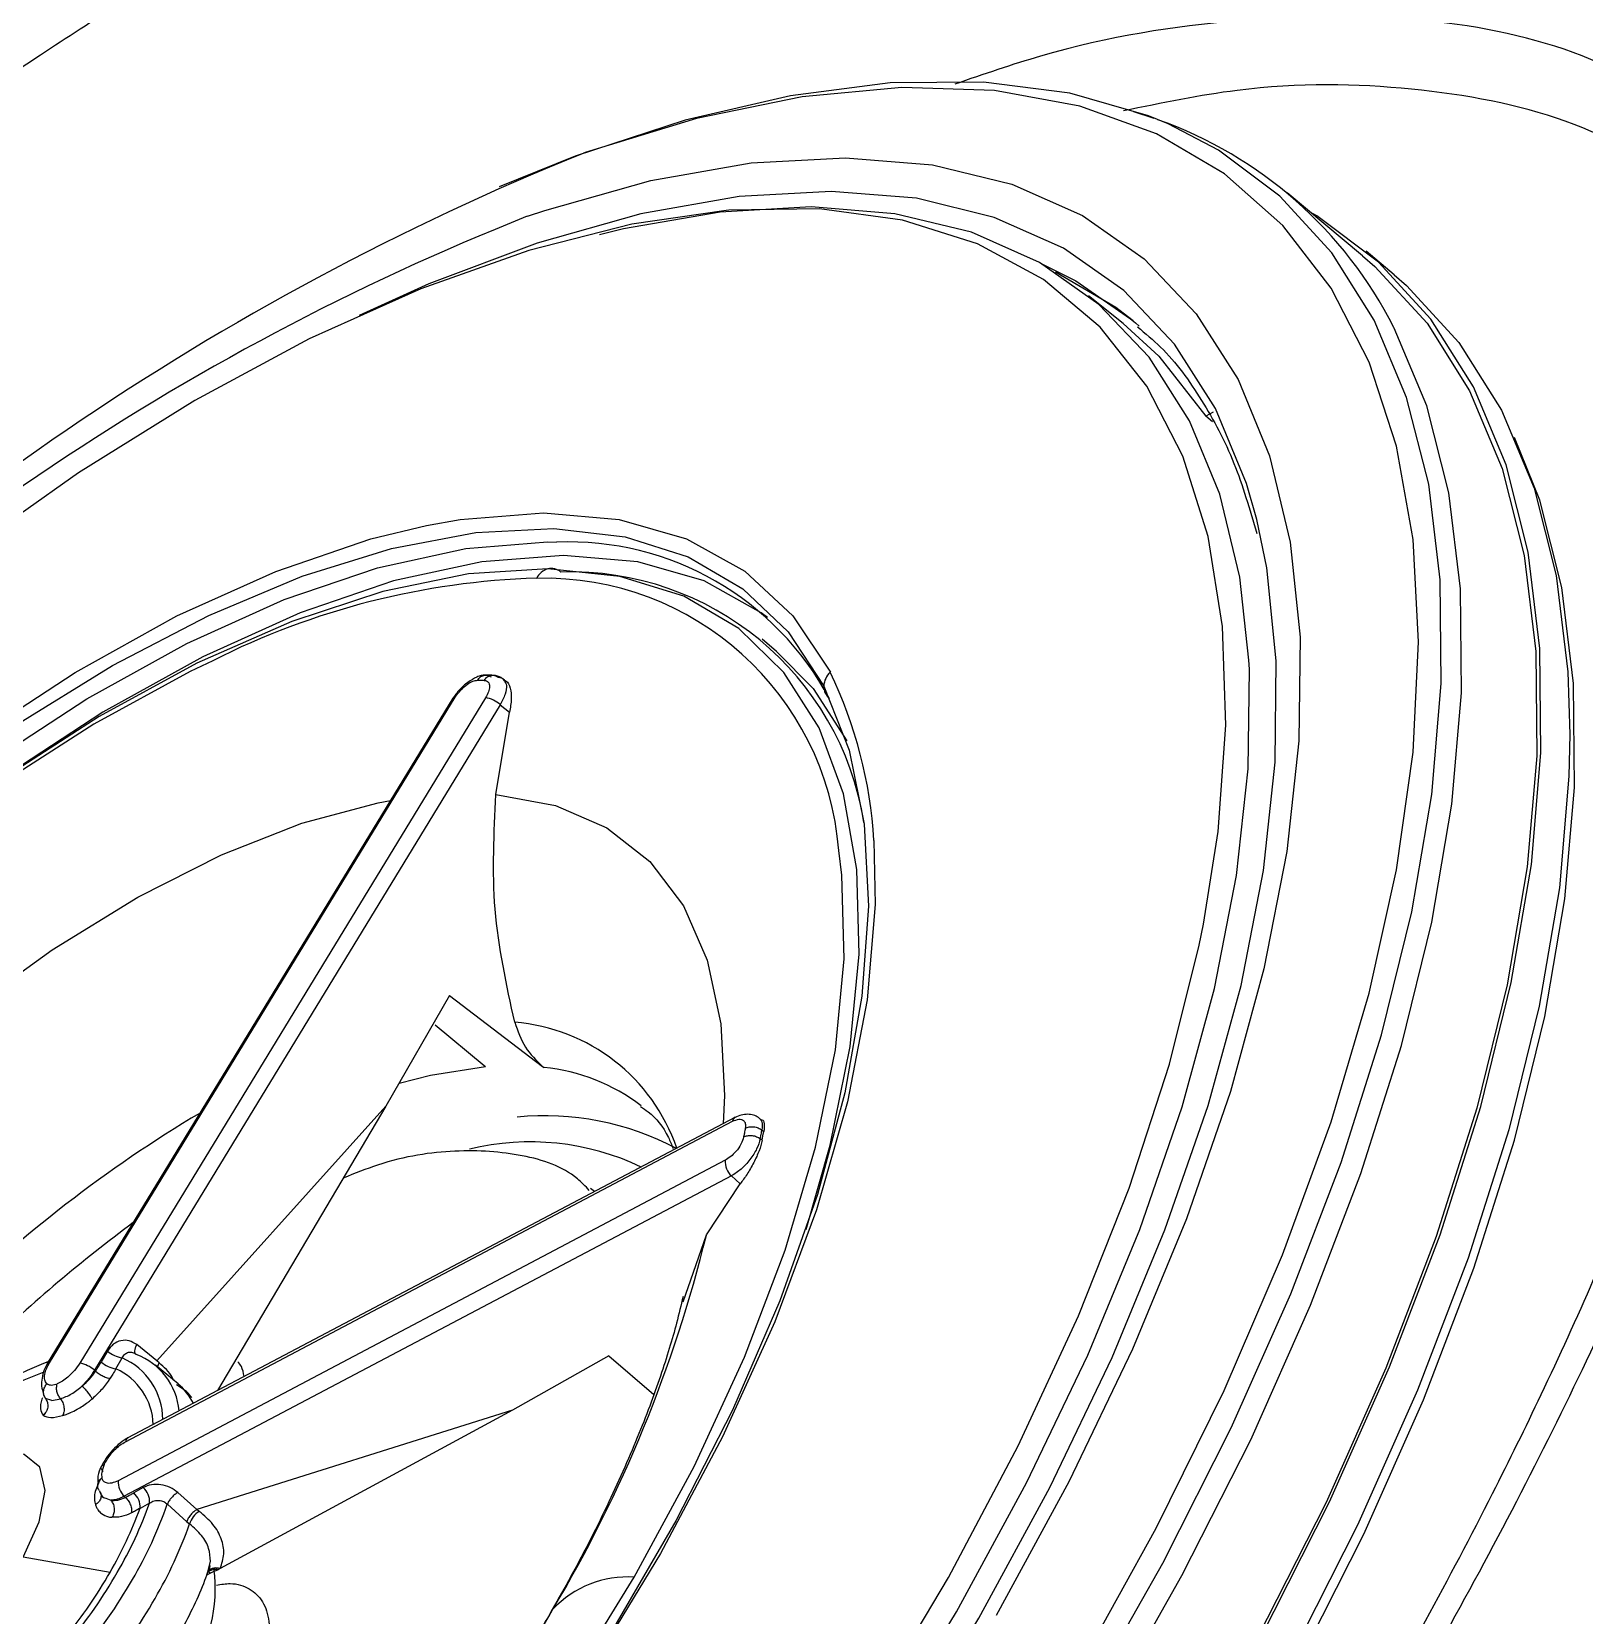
# Model space of a CAD drawing. Extents: x 400 to 501, y 484 to 634.
# Drawn here: x 486.757 to 488.243, y 523.753 to 525.268 of the extents above; entities that cross this region are included whole.
import ezdxf

# ---------------------------------------------------------------- set-up
doc = ezdxf.new("R2010")
doc.units = 0
doc.header["$MEASUREMENT"] = 0
doc.layers.add('DIM', color=3, linetype='Continuous')
doc.layers.add('GEOMETRY', color=3, linetype='Continuous', lineweight=25)

# ---------------------------------------------------------------- blocks, each defined once
blk = doc.blocks.new('2026 GRANDEE')
at = {"layer": 'GEOMETRY', "ltscale": 16}
for p, q in [((37.4067, -71.6552), (37.3871, -71.6488)), ((37.6061, -71.7866), (37.534, -71.7266)), ((37.6364, -71.8048), (37.6096, -71.7824)), ((37.3769, -71.8514), (37.3437, -71.8249)), ((37.4631, -71.9362), (37.4559, -71.9403)), ((37.4624, -71.9455), (37.4559, -71.9403)), ((37.0451, -72.1654), (37.0311, -72.1537)), ((36.7724, -72.1882), (36.7658, -72.1881)), ((36.7352, -72.2099), (36.3467, -72.8469)), ((36.3489, -72.8461), (36.7374, -72.2091)), ((36.7664, -72.2096), (36.3778, -72.8466)), ((36.7804, -72.2163), (36.3919, -72.8532)), ((36.7804, -72.2163), (36.7893, -72.2234)), ((36.7763, -72.3023), (36.7893, -72.2234)), ((36.7319, -72.4947), (36.6709, -72.6004)), ((36.7319, -72.4947), (36.821, -72.5625)), ((36.718, -72.5228), (36.7649, -72.5616)), ((36.7649, -72.5616), (36.7663, -72.5627)), ((36.821, -72.5624), (36.8224, -72.5636)), ((36.6709, -72.6004), (36.4517, -72.8443)), ((36.6709, -72.6004), (36.5097, -72.8727)), ((36.4216, -72.9216), (37.0028, -72.615)), ((37.0051, -72.6114), (36.4239, -72.918)), ((37.031, -72.6233), (37.0328, -72.6247)), ((37.032, -72.6289), (37.0328, -72.6247)), ((37.0312, -72.6331), (37.0294, -72.6317)), ((37.0312, -72.6331), (37.032, -72.6289)), ((36.9959, -72.6523), (36.4147, -72.959)), ((37.0017, -72.6673), (36.4205, -72.9739)), ((37.0017, -72.6673), (37.0102, -72.6748)), ((36.8706, -72.6823), (36.8669, -72.6793)), ((36.9778, -72.7238), (37.0102, -72.6748)), ((36.9557, -72.7878), (36.9778, -72.7238)), ((36.4043, -72.8349), (36.3983, -72.8453)), ((36.4286, -72.8363), (36.4304, -72.8366)), ((36.4517, -72.8443), (36.4324, -72.8287)), ((36.4125, -72.8518), (36.4185, -72.8414)), ((36.4719, -72.8664), (36.4503, -72.8484)), ((36.4538, -72.846), (36.4517, -72.8443)), ((36.8845, -72.8393), (36.7921, -72.8914)), ((36.8845, -72.8393), (36.9274, -72.8763)), ((36.393, -72.8542), (36.3919, -72.8532)), ((36.3427, -72.8757), (36.3451, -72.8803)), ((36.343, -72.8775), (36.3436, -72.877)), ((36.351, -72.8821), (36.3451, -72.8804)), ((36.351, -72.8821), (36.3595, -72.8806)), ((36.7921, -72.8914), (36.49, -72.9866)), ((36.7921, -72.8914), (36.5123, -73.043)), ((36.3998, -72.9743), (36.3983, -72.9732)), ((36.4216, -72.9749), (36.4205, -72.9739)), ((36.4386, -72.9655), (36.4295, -72.9706)), ((36.49, -72.9866), (36.4717, -72.9701)), ((36.4027, -72.9758), (36.4076, -72.9776)), ((36.4447, -72.9803), (36.4356, -72.9854)), ((36.4802, -72.9982), (36.4617, -72.9813)), ((36.4923, -72.9883), (36.49, -72.9866)), ((36.4802, -72.9982), (36.4829, -73.0003)), ((36.4068, -73.0467), (36.3237, -73.032)), ((36.5048, -73.0465), (36.4993, -73.0495)), ((36.5, -73.0476), (36.5029, -73.036)), ((36.5006, -73.0462), (36.5002, -73.047)), ((36.5011, -73.0462), (36.5031, -73.047)), ((36.5024, -73.0402), (36.5018, -73.0447)), ((36.5102, -73.0441), (36.5048, -73.0465)), ((36.5123, -73.043), (36.5102, -73.0441)), ((36.8281, -73.0862), (36.8308, -73.082))]:
    blk.add_line(p, q, dxfattribs=at)
at = {"layer": 'GEOMETRY', "ltscale": 16, "flags": 128}
for points in [[(37.4198, -71.6605), (37.401, -71.6528), (37.3258, -71.631), (37.2432, -71.6205), (37.1539, -71.6213), (37.0584, -71.6335), (36.9576, -71.6569), (36.8523, -71.6914), (36.7795, -71.7206)], [(37.335, -73.1372), (37.4086, -73.0045), (37.4736, -72.8727), (37.5295, -72.7427), (37.5759, -72.6156), (37.6124, -72.4924), (37.6386, -72.3742), (37.6545, -72.2618), (37.6598, -72.1563), (37.6545, -72.0583), (37.6387, -71.9688), (37.6125, -71.8884), (37.576, -71.8178), (37.5297, -71.7576), (37.4738, -71.7082), (37.4088, -71.6701), (37.3353, -71.6435), (37.2538, -71.6286), (37.1649, -71.6257), (37.0695, -71.6346), (36.9682, -71.6554), (36.8619, -71.6878), (36.8603, -71.6884)], [(36.7648, -73.9066), (36.8733, -73.7934), (36.9778, -73.675), (37.0776, -73.5523), (37.1719, -73.4263), (37.26, -73.2979), (37.3411, -73.1681), (37.4148, -73.0378), (37.4804, -72.9082), (37.5375, -72.78), (37.5855, -72.6544), (37.6242, -72.5323), (37.6532, -72.4146), (37.6723, -72.3023), (37.6814, -72.196), (37.6804, -72.0968), (37.6694, -72.0053), (37.6483, -71.9222), (37.6173, -71.8482), (37.5768, -71.7838), (37.527, -71.7295), (37.4682, -71.6857), (37.4198, -71.6605)], [(36.8064, -71.7489), (36.8231, -71.7433), (36.9245, -71.7148), (37.0207, -71.6979), (37.1109, -71.6928), (37.1943, -71.6996), (37.2702, -71.7181), (37.338, -71.7482), (37.397, -71.7897), (37.4468, -71.8421), (37.4869, -71.9052), (37.517, -71.9782), (37.5369, -72.0607), (37.5463, -72.1518), (37.5452, -72.2508), (37.5337, -72.3569), (37.5117, -72.4692), (37.4795, -72.5866), (37.4374, -72.7083), (37.3857, -72.8331), (37.3249, -72.96), (37.2554, -73.088)], [(37.5047, -72.0392), (37.4949, -72.0045), (37.4654, -71.933), (37.4261, -71.8713), (37.3774, -71.8199), (37.3196, -71.7793), (37.2533, -71.7499), (37.179, -71.7317), (37.0974, -71.7251), (37.0091, -71.7301), (36.9149, -71.7466), (36.8157, -71.7745), (36.7122, -71.8136), (36.6454, -71.8437)], [(36.9969, -71.7433), (36.9063, -71.7564), (36.8077, -71.7815), (36.7045, -71.8183), (36.5976, -71.8663), (36.488, -71.9252), (36.3767, -71.9944), (36.2647, -72.0734), (36.1529, -72.1613), (36.0425, -72.2574), (35.9344, -72.3608)], [(36.8542, -73.9841), (36.9634, -73.8701), (37.0686, -73.7509), (37.1691, -73.6275), (37.264, -73.5006), (37.3526, -73.3714), (37.4343, -73.2407), (37.5085, -73.1096), (37.5745, -72.9791), (37.6319, -72.8501), (37.6803, -72.7237), (37.7192, -72.6008), (37.7484, -72.4823), (37.7677, -72.3692), (37.7769, -72.2623), (37.7759, -72.1624), (37.7647, -72.0703), (37.7435, -71.9867), (37.7123, -71.9121), (37.6715, -71.8473), (37.6214, -71.7927), (37.5622, -71.7486), (37.5559, -71.7448)], [(37.4972, -72.1737), (37.4886, -72.0943), (37.4694, -72.0149), (37.4404, -71.9445), (37.4017, -71.8838), (37.3537, -71.8332), (37.2969, -71.7932), (37.2316, -71.7642), (37.1584, -71.7464), (37.0781, -71.7399), (36.9911, -71.7448), (36.8984, -71.761), (36.8755, -71.7666)], [(37.4538, -72.4263), (37.4678, -72.3378), (37.4753, -72.2359), (37.4721, -72.1415), (37.4583, -72.0555), (37.434, -71.9786), (37.3994, -71.9116), (37.3548, -71.855), (37.3006, -71.8094), (37.2374, -71.7751), (37.1657, -71.7525), (37.0861, -71.7418), (36.9994, -71.7431), (36.9969, -71.7433)], [(37.6061, -71.7866), (37.6178, -71.7968), (37.6679, -71.8513), (37.7085, -71.916), (37.7396, -71.9902), (37.7607, -72.0736), (37.7719, -72.1655), (37.7729, -72.2651), (37.7637, -72.3716), (37.7445, -72.4844), (37.7154, -72.6025), (37.6766, -72.7251), (37.6284, -72.8511), (37.5711, -72.9797), (37.5053, -73.1098), (37.4314, -73.2405), (37.3499, -73.3708), (37.2615, -73.4997), (37.1669, -73.6261), (37.0667, -73.7492), (36.9618, -73.8681), (36.853, -73.9817)], [(37.299, -71.7945), (37.3314, -71.8107), (37.3838, -71.8469)], [(37.3864, -71.849), (37.3698, -71.8363), (37.3121, -71.8023)], [(37.6364, -71.8048), (37.6482, -71.815), (37.6984, -71.8696), (37.7392, -71.9345), (37.7703, -72.009), (37.7915, -72.0926), (37.8027, -72.1847), (37.8045, -72.2448)], [(37.3769, -71.8514), (37.4111, -71.8828), (37.4559, -71.9403)], [(37.3838, -71.8469), (37.3886, -71.8509), (37.3922, -71.8541)], [(36.7809, -73.9216), (36.8898, -73.808), (36.9947, -73.6892), (37.0948, -73.5661), (37.1894, -73.4396), (37.2778, -73.3108), (37.3593, -73.1805), (37.4332, -73.0498), (37.4991, -72.9197), (37.5563, -72.7911), (37.6045, -72.665), (37.6433, -72.5425), (37.6724, -72.4244), (37.6916, -72.3116), (37.7008, -72.205), (37.6998, -72.1054), (37.6887, -72.0136), (37.6675, -71.9302), (37.6365, -71.8559), (37.6361, -71.8552)], [(36.8892, -74.0118), (36.9981, -73.8982), (37.1029, -73.7794), (37.2031, -73.6563), (37.2977, -73.5299), (37.386, -73.401), (37.4675, -73.2708), (37.5414, -73.1401), (37.6073, -73.01), (37.6645, -72.8814), (37.7127, -72.7554), (37.7515, -72.6329), (37.7806, -72.5148), (37.7998, -72.402), (37.8089, -72.2954), (37.8079, -72.1959), (37.7968, -72.104), (37.7757, -72.0207), (37.7517, -71.9607)], [(36.7098, -72.0448), (36.7422, -72.039), (36.8219, -72.0327), (36.8944, -72.039), (36.9589, -72.0577), (37.0145, -72.0886), (37.0605, -72.1313), (37.0965, -72.1853)], [(35.5133, -73.1723), (35.5673, -73.0662), (35.6294, -72.9596), (35.6989, -72.8539), (35.775, -72.7503), (35.8567, -72.65), (35.9431, -72.5542), (36.0332, -72.4639), (36.126, -72.3804), (36.2203, -72.3044), (36.315, -72.237), (36.4091, -72.1789), (36.5014, -72.1308), (36.5908, -72.0933), (36.6764, -72.0668), (36.757, -72.0516), (36.8318, -72.0478), (36.8999, -72.0557), (36.9604, -72.0749), (37.0127, -72.1054), (37.0562, -72.1467), (37.0903, -72.1985)], [(35.9808, -72.4989), (36.0768, -72.4078), (36.175, -72.3245), (36.2743, -72.2501), (36.3733, -72.1854), (36.4708, -72.1314), (36.5655, -72.0887), (36.6564, -72.0577), (36.7098, -72.0448)], [(36.6907, -73.8035), (36.7949, -73.6945), (36.8951, -73.5801), (36.9904, -73.4616), (37.0799, -73.3398), (37.163, -73.2158), (37.2388, -73.0906), (37.3068, -72.9654), (37.3663, -72.8412), (37.4169, -72.719), (37.4582, -72.6), (37.4897, -72.485), (37.5112, -72.3751), (37.5225, -72.2713), (37.5235, -72.1744), (37.5143, -72.0852), (37.5047, -72.0392)], [(35.9988, -72.5189), (36.0932, -72.4294), (36.1898, -72.3475), (36.2873, -72.2743), (36.3847, -72.2108), (36.4805, -72.1576), (36.5737, -72.1156), (36.663, -72.0852), (36.7474, -72.0668), (36.8257, -72.0606), (36.8344, -72.0607)], [(37.0363, -72.1327), (37.0304, -72.1283), (36.9757, -72.0979), (36.9123, -72.0795), (36.841, -72.0734), (36.7627, -72.0795), (36.6783, -72.0979), (36.589, -72.1283), (36.4958, -72.1704), (36.4, -72.2235), (36.3026, -72.2871), (36.2072, -72.3585)], [(36.8259, -72.0863), (36.7499, -72.0912), (36.6679, -72.108), (36.5809, -72.1367), (36.49, -72.1767), (36.3965, -72.2276), (36.3013, -72.2889), (36.2059, -72.3596), (36.1112, -72.4389), (36.0186, -72.5258), (35.9292, -72.6193), (35.8441, -72.7181), (35.7644, -72.821), (35.6911, -72.9267), (35.6251, -73.0339), (35.5673, -73.1412)], [(37.0732, -72.7186), (37.0964, -72.6378), (37.1155, -72.5433), (37.1241, -72.455), (37.1219, -72.3741), (37.1091, -72.3017), (37.0857, -72.2386), (37.0521, -72.1856), (37.0088, -72.1434), (36.9561, -72.1126), (36.8949, -72.0935), (36.8259, -72.0863)], [(37.0451, -72.1654), (37.08, -72.2009), (37.1122, -72.2509)], [(36.5051, -72.1742), (36.4837, -72.1846), (36.3913, -72.2349), (36.2973, -72.2953), (36.2031, -72.3652), (36.1096, -72.4435), (36.0182, -72.5293), (35.9299, -72.6216), (35.8458, -72.7192), (35.7672, -72.8208), (35.6948, -72.9252), (35.6296, -73.031)], [(36.6776, -73.7863), (36.7802, -73.6789), (36.8789, -73.5664), (36.9727, -73.4496), (37.0609, -73.3297), (37.1426, -73.2076), (37.2173, -73.0844), (37.2842, -72.9611), (37.3429, -72.8388), (37.3927, -72.7185), (37.4333, -72.6012), (37.4643, -72.488), (37.4855, -72.3798), (37.4966, -72.2776), (37.4977, -72.1822), (37.4972, -72.1737)], [(37.0903, -72.1985), (37.1146, -72.2599), (37.1289, -72.3305), (37.133, -72.4092), (37.1268, -72.4953), (37.1105, -72.5876), (37.0841, -72.6852), (37.0481, -72.7868), (37.0028, -72.8913), (36.9487, -72.9974), (36.8866, -73.104), (36.8171, -73.2097), (36.7411, -73.3133), (36.6594, -73.4136), (36.5729, -73.5094), (36.4828, -73.5997), (36.4209, -73.6565)], [(37.8045, -72.2448), (37.8037, -72.2846), (37.7945, -72.3915), (37.7753, -72.5047), (37.746, -72.6231), (37.7071, -72.746), (37.6588, -72.8724), (37.6013, -73.0014), (37.5353, -73.1319), (37.4612, -73.263), (37.3794, -73.3937), (37.2908, -73.523), (37.1959, -73.6498), (37.0954, -73.7733), (36.9902, -73.8925), (36.881, -74.0064)], [(36.7763, -72.3023), (36.8333, -72.3128), (36.8826, -72.3343), (36.9236, -72.3665), (36.9558, -72.4088), (36.9787, -72.4608), (36.9918, -72.5216), (36.9951, -72.5904), (36.9939, -72.6173)], [(36.1069, -72.6521), (36.1871, -72.5776), (36.269, -72.5101), (36.3515, -72.4509), (36.4334, -72.4005), (36.5135, -72.3599), (36.5906, -72.3297), (36.6636, -72.3101), (36.6755, -72.3079)], [(37.1382, -72.3462), (37.1395, -72.4076), (37.1317, -72.4987), (37.1129, -72.5964), (37.0832, -72.6996), (37.0432, -72.8069), (36.9932, -72.9171), (36.9339, -73.0286), (36.8661, -73.1401), (36.7906, -73.2502), (36.7083, -73.3575), (36.6203, -73.4607), (36.5278, -73.5585)], [(36.9088, -73.0513), (36.966, -72.9453), (37.0143, -72.8406), (37.0533, -72.7383), (37.0824, -72.6399), (37.1013, -72.5465), (37.1097, -72.4594), (37.1076, -72.3795), (37.1047, -72.3559)], [(36.6777, -73.7535), (36.7666, -73.6598), (36.8671, -73.5447), (36.9625, -73.4252), (37.0519, -73.3024), (37.1345, -73.1775), (37.2095, -73.0515), (37.2762, -72.9257), (37.3341, -72.8012), (37.3826, -72.679), (37.4212, -72.5604), (37.4497, -72.4463), (37.4538, -72.4263)], [(36.6836, -72.5784), (36.7138, -72.5707), (36.7663, -72.5627)], [(36.3467, -72.8469), (36.3466, -72.8471), (36.3465, -72.8473)], [(36.3237, -73.032), (36.3391, -72.9982), (36.3447, -72.9683), (36.3396, -72.946), (36.3246, -72.9339), (36.3015, -72.9336), (36.2729, -72.9449), (36.2425, -72.9667), (36.2137, -72.9962), (36.1902, -73.0299)], [(35.7477, -73.9867), (35.7982, -73.9821), (35.8792, -73.9655), (35.9651, -73.9372), (36.0548, -73.8977), (36.1472, -73.8474), (36.2411, -73.7869), (36.3354, -73.7171), (36.4288, -73.6388), (36.5203, -73.5529), (36.6086, -73.4607), (36.6926, -73.3631), (36.7713, -73.2615), (36.8437, -73.1571), (36.9088, -73.0513)]]:
    blk.add_lwpolyline(points, dxfattribs=at)
at = {"layer": 'GEOMETRY', "ltscale": 16}
for centre, radius, start, end in [((37.2745, -72.0384), 0.4053, 26.873, 70.4491), ((37.8409, -74.1141), 2.6164, 112.0102, 136.6331), ((37.7036, -74.0079), 2.4307, 111.6621, 136.7223), ((36.8455, -72.344), 0.2835, 28.0586, 92.2463), ((36.8367, -72.8282), 0.7332, 91.6748, 116.8841), ((36.8306, -72.1026), 0.0169, 106.1195, 154.6343), ((36.8227, -72.3781), 0.2828, 4.4959, 91.5157), ((36.8293, -72.1), 0.0141, 49.074, 103.9288), ((36.8475, -72.374), 0.2848, 9.1132, 91.7954), ((37.1093, -72.1994), 0.0191, 132.309, 177.0697), ((36.7105, -72.3713), 0.4284, 3.3624, 25.7335), ((37.1054, -72.199), 0.0151, 177.8989, 230.317), ((36.737, -72.2114), 0.0023, 79.7905, 140.5326), ((36.7621, -72.2366), 0.0274, 48.007, 81.0427), ((36.7799, -72.6988), 0.1792, 18.8998, 85.406), ((36.8048, -72.7446), 0.1819, 52.5731, 84.4498), ((37.1521, -73.7147), 1.2889, 120.7555, 134.5643), ((36.8228, -72.8806), 0.2709, 62.216, 95.5327), ((37.0074, -72.6154), 0.00463, 114.1979, 174.8008), ((36.8094, -72.8806), 0.2459, 64.4484, 103.7493), ((37.0141, -72.6538), 0.0183, 175.3174, 227.4016), ((37.241, -73.8133), 1.3683, 126.398, 134.1041), ((35.7123, -72.4136), 1.303, 329.1384, 346.2271), ((36.4227, -72.8133), 0.0284, 229.691, 261.5058), ((36.4655, -73.1542), 0.3309, 110.8295, 131.2988), ((36.3485, -72.8484), 0.0023, 79.7905, 140.5326), ((36.3736, -72.8736), 0.0274, 48.007, 81.0426), ((36.4167, -72.8237), 0.0284, 229.691, 261.5058), ((36.387, -72.9075), 0.0613, 2.1746, 65.3934), ((36.3925, -72.9009), 0.0649, 0.5363, 66.4383), ((36.4093, -72.898), 0.064, 5.3279, 69.4681), ((36.4677, -72.8543), 0.0161, 149.092, 164.3495), ((36.4491, -73.1368), 0.301, 110.5773, 131.3617), ((36.4334, -72.9121), 0.0598, 27.0883, 50.2477), ((36.4263, -72.9221), 0.00475, 120.6072, 174.3654), ((36.4329, -72.9604), 0.0183, 175.3175, 227.4016), ((36.4178, -72.984), 0.0178, 355.6192, 48.9228), ((36.4269, -72.9789), 0.0178, 355.6192, 48.9228), ((36.0827, -72.8572), 0.3754, 329.6955, 340.0377), ((36.0753, -72.8488), 0.3921, 329.6709, 340.4049), ((36.0772, -72.8479), 0.4069, 329.6391, 340.8565), ((36.5034, -73.0067), 0.0215, 121.2108, 162.729), ((36.0977, -72.8653), 0.4082, 329.6509, 340.6915), ((35.9816, -72.7999), 0.4917, 321.2375, 329.874), ((35.9657, -72.7867), 0.5181, 320.9582, 329.868), ((36.3626, -73.0624), 0.145, 324.7967, 7.6735), ((35.9582, -72.7806), 0.5436, 320.6181, 329.8607), ((36.9024, -73.1494), 0.0984, 86.2689, 136.7348), ((35.9802, -72.7988), 0.5432, 320.7419, 329.8633), ((35.1743, -72.1211), 1.9151, 322.171, 329.8827)]:
    blk.add_arc(centre, radius, start, end, dxfattribs=at)
for points, knots in [([(37.666, -70.9872), (37.6107, -70.9729), (37.5004, -70.9443), (37.3075, -70.9459), (37.0999, -70.9794), (36.8793, -71.0463), (36.6506, -71.1436), (36.4173, -71.2689), (36.183, -71.4194), (35.9506, -71.5924), (35.7228, -71.7852), (35.5024, -71.9956), (35.2905, -72.2201), (35.1594, -72.3798), (35.0939, -72.4596)], [0, 0, 0, 0, 0.0878766, 0.1752718, 0.2618835, 0.347506, 0.4320283, 0.5154399, 0.5978053, 0.679262, 0.759995, 0.8402102, 0.9201315, 1, 1, 1, 1]), ([(37.1696, -73.8677), (37.2364, -73.7816), (37.3701, -73.6092), (37.5489, -73.3412), (37.7083, -73.0709), (37.8447, -72.8008), (37.9562, -72.5347), (38.0405, -72.2761), (38.0958, -72.0288), (38.1202, -71.7967), (38.1123, -71.5837), (38.0704, -71.395), (37.9968, -71.2318), (37.9203, -71.1513), (37.8818, -71.1108)], [0, 0, 0, 0, 0.0804397, 0.1609941, 0.2417589, 0.3228542, 0.4044349, 0.4866693, 0.56971, 0.6536972, 0.7387473, 0.8248899, 0.9120422, 1, 1, 1, 1]), ([(35.2704, -72.594), (35.2996, -72.5577), (35.3585, -72.4848), (35.4508, -72.3781), (35.5465, -72.273), (35.6454, -72.1704), (35.7472, -72.0704), (35.8507, -71.9746), (35.959, -71.8802), (36.0753, -71.7851), (36.2039, -71.6875), (36.3442, -71.59), (36.4851, -71.502), (36.6217, -71.4259), (36.7482, -71.3636), (36.872, -71.311), (36.9961, -71.2667), (37.146, -71.2249), (37.3148, -71.1979), (37.4929, -71.1965), (37.5949, -71.223), (37.6462, -71.2364)], [0, 0, 0, 0, 0.039072, 0.078515, 0.118329, 0.158512, 0.199064, 0.239984, 0.280114, 0.324639, 0.373558, 0.426867, 0.484564, 0.534798, 0.585025, 0.633377, 0.683417, 0.738199, 0.824562, 0.911828, 1, 1, 1, 1]), ([(37.9362, -71.6555), (37.895, -71.6322), (37.8125, -71.5855), (37.6598, -71.5554), (37.4882, -71.5576), (37.3386, -71.5803), (37.2432, -71.613), (37.2156, -71.6225)], [0, 0, 0, 0, 0.226876, 0.453752, 0.680628, 0.907504, 1, 1, 1, 1]), ([(38.0001, -71.5771), (38.006, -71.593), (38.0163, -71.6211), (38.0268, -71.6612), (38.0333, -71.6921), (38.0381, -71.7192), (38.0422, -71.748), (38.0458, -71.7817), (38.0484, -71.8203), (38.0496, -71.8591), (38.0495, -71.9009), (38.0479, -71.9472), (38.0428, -72.0171), (38.0316, -72.106), (38.0133, -72.2048), (37.991, -72.3008), (37.9632, -72.4017), (37.9265, -72.5159), (37.8811, -72.6388), (37.8311, -72.7595), (37.7801, -72.8711), (37.7265, -72.9802), (37.6584, -73.1094), (37.5726, -73.2587), (37.4901, -73.3904), (37.4193, -73.4974), (37.352, -73.5949), (37.2619, -73.7193), (37.191, -73.8094), (37.1521, -73.859)], [0, 0, 0, 0, 0.039707, 0.069678, 0.08994, 0.105275, 0.123592, 0.145002, 0.167455, 0.191897, 0.211299, 0.235348, 0.264429, 0.316934, 0.362871, 0.398587, 0.442193, 0.490064, 0.538208, 0.588355, 0.630351, 0.66603, 0.711689, 0.775522, 0.832602, 0.858758, 0.89538, 0.942461, 1, 1, 1, 1]), ([(37.9256, -71.7197), (37.8854, -71.6969), (37.805, -71.6511), (37.6554, -71.6232), (37.5127, -71.6202), (37.4139, -71.6405), (37.3771, -71.648)], [0, 0, 0, 0, 0.278215, 0.556429, 0.834644, 1, 1, 1, 1]), ([(37.3905, -71.8546), (37.3981, -71.8609), (37.4217, -71.8805), (37.4528, -71.9238), (37.4844, -71.9825), (37.498, -72.0294), (37.5047, -72.0524)], [0, 0, 0, 0, 0.137403, 0.430578, 0.720671, 1, 1, 1, 1]), ([(36.766, -72.1881), (36.7648, -72.1881), (36.7623, -72.1883), (36.7567, -72.1902), (36.7494, -72.1945), (36.7425, -72.2007), (36.7378, -72.2062), (36.7359, -72.2091), (36.7349, -72.2105)], [0, 0, 0, 0, 0.132777, 0.261306, 0.510291, 0.754255, 0.8764, 1, 1, 1, 1]), ([(36.7374, -72.2091), (36.7391, -72.2067), (36.7424, -72.202), (36.7487, -72.1966), (36.7544, -72.1935), (36.7572, -72.1931), (36.7587, -72.1929)], [0, 0, 0, 0, 0.2783949, 0.5577159, 0.7787918, 1, 1, 1, 1]), ([(36.7587, -72.1929), (36.7595, -72.1918), (36.7611, -72.1896), (36.7646, -72.188), (36.7684, -72.1879), (36.7706, -72.1892), (36.7717, -72.1898)], [0, 0, 0, 0, 0.241095, 0.499999, 0.758904, 1, 1, 1, 1]), ([(36.7587, -72.1929), (36.7599, -72.1929), (36.762, -72.1929), (36.7642, -72.193), (36.7651, -72.193)], [0, 0, 0, 0, 0.560002, 1, 1, 1, 1]), ([(36.7651, -72.193), (36.7659, -72.1919), (36.7676, -72.1897), (36.7712, -72.1881), (36.775, -72.188), (36.7772, -72.1893), (36.7783, -72.1899)], [0, 0, 0, 0, 0.241096, 0.5000004, 0.7589046, 1, 1, 1, 1]), ([(36.7651, -72.193), (36.7666, -72.1933), (36.7695, -72.194), (36.7705, -72.1985), (36.7694, -72.2039), (36.7674, -72.2077), (36.7664, -72.2096)], [0, 0, 0, 0, 0.278683, 0.558016, 0.778953, 1, 1, 1, 1]), ([(36.7852, -72.194), (36.7844, -72.1931), (36.7828, -72.1913), (36.7797, -72.1894), (36.7761, -72.1883), (36.7735, -72.1882), (36.7722, -72.1882)], [0, 0, 0, 0, 0.2509336, 0.5020314, 0.7520344, 1, 1, 1, 1]), ([(36.7783, -72.1899), (36.7805, -72.1902), (36.7836, -72.1906), (36.7845, -72.1934), (36.7847, -72.1941)], [0, 0, 0, 0, 0.741576, 1, 1, 1, 1]), ([(36.7847, -72.1941), (36.7854, -72.1952), (36.787, -72.1981), (36.7856, -72.2061), (36.7822, -72.2129), (36.7804, -72.2163)], [0, 0, 0, 0, 0.245366, 0.622337, 1, 1, 1, 1]), ([(36.7842, -72.1929), (36.7849, -72.1931), (36.7876, -72.1941), (36.7903, -72.2002), (36.7916, -72.2106), (36.7901, -72.2191), (36.7893, -72.2234)], [0, 0, 0, 0, 0.089756, 0.385208, 0.687688, 1, 1, 1, 1]), ([(36.7943, -72.5202), (36.7864, -72.4843), (36.7707, -72.4126), (36.7745, -72.339), (36.7763, -72.3023)], [0, 0, 0, 0, 0.499999, 1, 1, 1, 1]), ([(35.0939, -72.4596), (35.0252, -72.5491), (34.8875, -72.7286), (34.7046, -73.0093), (34.5423, -73.2943), (34.4049, -73.5808), (34.295, -73.864), (34.2223, -74.1157), (34.1803, -74.3345), (34.1621, -74.5215), (34.1642, -74.6959), (34.1872, -74.8549), (34.231, -74.9965), (34.2951, -75.1184), (34.3786, -75.2192), (34.4803, -75.2977), (34.5985, -75.3532), (34.7315, -75.3857), (34.8773, -75.3954), (35.0511, -75.3814), (35.2554, -75.3355), (35.4908, -75.2493), (35.7345, -75.1296), (35.9829, -74.9791), (36.2324, -74.8005), (36.4795, -74.597), (36.7206, -74.3715), (36.9536, -74.1284), (37.0976, -73.9546), (37.1696, -73.8677)], [0, 0, 0, 0, 0.039976, 0.080194, 0.120778, 0.161837, 0.203459, 0.245687, 0.277764, 0.310154, 0.342809, 0.375668, 0.408648, 0.441649, 0.474575, 0.507349, 0.539902, 0.572177, 0.604146, 0.635798, 0.677505, 0.718718, 0.759522, 0.799996, 0.84022, 0.880272, 0.920221, 0.960117, 1, 1, 1, 1]), ([(38.2555, -75.0244), (38.315, -74.9514), (38.433, -74.8065), (38.5974, -74.5881), (38.7487, -74.375), (38.8997, -74.1475), (39.0446, -73.9104), (39.1765, -73.67), (39.2822, -73.45), (39.3624, -73.251), (39.4172, -73.0733), (39.4465, -72.9173), (39.4499, -72.7838), (39.4263, -72.674), (39.3742, -72.5898), (39.2923, -72.534), (39.1794, -72.5098), (39.0477, -72.5195), (38.9061, -72.5555), (38.7623, -72.61), (38.604, -72.6868), (38.433, -72.7856), (38.2518, -72.9056), (38.0628, -73.0455), (37.8684, -73.2037), (37.6712, -73.3783), (37.4736, -73.567), (37.2781, -73.768), (37.0861, -73.9784), (36.9636, -74.1245), (36.9024, -74.1976)], [0, 0, 0, 0, 0.033337, 0.066162, 0.098289, 0.129643, 0.170262, 0.209688, 0.24818, 0.286014, 0.323473, 0.360856, 0.398479, 0.436623, 0.475538, 0.515442, 0.556459, 0.598598, 0.630887, 0.663669, 0.696849, 0.730315, 0.763964, 0.797711, 0.831492, 0.86526, 0.898993, 0.932687, 0.96635, 1, 1, 1, 1]), ([(36.7943, -72.5202), (36.7972, -72.5285), (36.8031, -72.5452), (36.815, -72.5567), (36.821, -72.5624)], [0, 0, 0, 0, 0.499954, 1, 1, 1, 1]), ([(36.9148, -72.6009), (36.9172, -72.6025), (36.9281, -72.6097), (36.9381, -72.6219), (36.9445, -72.6374), (36.946, -72.641)], [0, 0, 0, 0, 0.183802, 0.81075, 1, 1, 1, 1]), ([(37.0276, -72.6113), (37.0261, -72.6104), (37.0231, -72.6087), (37.0174, -72.6081), (37.0113, -72.6088), (37.0073, -72.6105), (37.0053, -72.6113)], [0, 0, 0, 0, 0.255022, 0.508169, 0.756969, 1, 1, 1, 1]), ([(37.0028, -72.615), (37.0049, -72.6141), (37.0092, -72.6124), (37.0134, -72.6136), (37.0154, -72.6169), (37.0152, -72.62), (37.0151, -72.6216)], [0, 0, 0, 0, 0.278395, 0.557716, 0.778792, 1, 1, 1, 1]), ([(37.0151, -72.6216), (37.0148, -72.6232), (37.0143, -72.6259), (37.0138, -72.6287), (37.0135, -72.63)], [0, 0, 0, 0, 0.560002, 1, 1, 1, 1]), ([(37.0151, -72.6216), (37.0162, -72.6211), (37.0186, -72.6202), (37.0231, -72.6201), (37.0275, -72.6211), (37.0299, -72.6226), (37.031, -72.6233)], [0, 0, 0, 0, 0.241095, 0.499999, 0.758904, 1, 1, 1, 1]), ([(37.0275, -72.6112), (37.0288, -72.6124), (37.0317, -72.615), (37.0312, -72.6204), (37.031, -72.6233)], [0, 0, 0, 0, 0.476695, 1, 1, 1, 1]), ([(37.0298, -72.6137), (37.0301, -72.6136), (37.032, -72.6132), (37.0336, -72.6167), (37.0331, -72.622), (37.0328, -72.6247)], [0, 0, 0, 0, 0.110941, 0.558903, 1, 1, 1, 1]), ([(37.0302, -72.6275), (37.0304, -72.6267), (37.0306, -72.6253), (37.0309, -72.6239), (37.031, -72.6233)], [0, 0, 0, 0, 0.56, 1, 1, 1, 1]), ([(37.0135, -72.63), (37.0128, -72.6322), (37.0115, -72.6368), (37.0066, -72.6436), (37.0011, -72.6491), (36.9976, -72.6512), (36.9959, -72.6523)], [0, 0, 0, 0, 0.278678, 0.557972, 0.778901, 1, 1, 1, 1]), ([(37.0294, -72.6317), (37.0285, -72.6349), (37.0266, -72.6413), (37.0199, -72.6518), (37.0111, -72.6613), (37.0049, -72.6653), (37.0017, -72.6673)], [0, 0, 0, 0, 0.2501888, 0.4999605, 0.7497508, 1, 1, 1, 1]), ([(37.0312, -72.6331), (37.0304, -72.6364), (37.0287, -72.643), (37.0233, -72.6547), (37.0167, -72.6662), (37.0124, -72.6719), (37.0102, -72.6748)], [0, 0, 0, 0, 0.241639, 0.487791, 0.7398, 1, 1, 1, 1]), ([(37.0135, -72.63), (37.0147, -72.6295), (37.017, -72.6285), (37.0215, -72.6285), (37.026, -72.6295), (37.0283, -72.631), (37.0294, -72.6317)], [0, 0, 0, 0, 0.241096, 0.5, 0.758905, 1, 1, 1, 1]), ([(37.0294, -72.6317), (37.0296, -72.6309), (37.0298, -72.6295), (37.0301, -72.6281), (37.0302, -72.6275)], [0, 0, 0, 0, 0.56, 1, 1, 1, 1]), ([(36.8657, -72.6811), (36.862, -72.6772), (36.8456, -72.6599), (36.8028, -72.6456), (36.7385, -72.6411), (36.6796, -72.6496), (36.6412, -72.6649), (36.6301, -72.6694)], [0, 0, 0, 0, 0.078009, 0.348799, 0.61959, 0.890381, 1, 1, 1, 1]), ([(37.0569, -74.3158), (37.1133, -74.2484), (37.2262, -74.1136), (37.3838, -73.941), (37.5238, -73.7955), (37.6452, -73.6754), (37.7559, -73.5711), (37.8559, -73.4809), (37.9458, -73.403), (38.037, -73.3273), (38.1195, -73.2619), (38.1937, -73.2054), (38.2603, -73.1567), (38.329, -73.1084), (38.3995, -73.0612), (38.4718, -73.0153), (38.5487, -72.9693), (38.6265, -72.9263), (38.7033, -72.8875), (38.7775, -72.8538), (38.849, -72.8253), (38.9156, -72.8029), (38.974, -72.7869), (39.048, -72.7713), (39.131, -72.7635), (39.2172, -72.7723), (39.2864, -72.7978), (39.3317, -72.8321), (39.3594, -72.8672), (39.3718, -72.8859), (39.3764, -72.8971), (39.3765, -72.8973)], [0, 0, 0, 0, 0.0606152, 0.1213556, 0.161925, 0.2025431, 0.2432072, 0.2727221, 0.3028876, 0.3337022, 0.3651642, 0.3873423, 0.4106045, 0.4349495, 0.4603758, 0.4868818, 0.5146445, 0.5473364, 0.5773206, 0.6072906, 0.6402553, 0.6708473, 0.6990705, 0.724928, 0.7840999, 0.8385274, 0.8938071, 0.9476217, 0.9734349, 0.9995594, 1, 1, 1, 1]), ([(36.9555, -72.7826), (36.9535, -72.791), (36.9482, -72.8137), (36.9346, -72.8584), (36.9125, -72.9175), (36.8831, -72.9836), (36.8538, -73.0409), (36.834, -73.0758), (36.828, -73.0863)], [0, 0, 0, 0, 0.1103, 0.301612, 0.498261, 0.701384, 0.910206, 1, 1, 1, 1]), ([(36.4324, -72.8287), (36.43, -72.8273), (36.4253, -72.8243), (36.4172, -72.8244), (36.4095, -72.8278), (36.4061, -72.8325), (36.4043, -72.8349)], [0, 0, 0, 0, 0.248426, 0.496166, 0.745927, 1, 1, 1, 1]), ([(36.4185, -72.8414), (36.4193, -72.8401), (36.4204, -72.8382), (36.4227, -72.8367), (36.4245, -72.836), (36.4264, -72.8358), (36.4283, -72.8361), (36.4302, -72.8368), (36.4313, -72.8376), (36.4318, -72.838)], [0, 0, 0, 0, 0.270234, 0.399657, 0.525307, 0.647625, 0.767124, 0.884374, 1, 1, 1, 1]), ([(36.4324, -72.8287), (36.4318, -72.8298), (36.4307, -72.832), (36.4302, -72.8349), (36.4304, -72.8371), (36.4313, -72.8377), (36.4318, -72.838)], [0, 0, 0, 0, 0.249188, 0.5, 0.750812, 1, 1, 1, 1]), ([(36.3465, -72.8473), (36.3453, -72.8498), (36.3428, -72.8548), (36.3412, -72.8629), (36.3411, -72.8697), (36.3423, -72.8731), (36.3427, -72.8744)], [0, 0, 0, 0, 0.266428, 0.541506, 0.823272, 1, 1, 1, 1]), ([(36.3464, -72.866), (36.3455, -72.8649), (36.3438, -72.8628), (36.344, -72.8575), (36.3457, -72.8518), (36.3478, -72.848), (36.3489, -72.8461)], [0, 0, 0, 0, 0.279775, 0.557669, 0.777003, 1, 1, 1, 1]), ([(36.3778, -72.8466), (36.3762, -72.8489), (36.3729, -72.8537), (36.367, -72.8596), (36.3612, -72.8639), (36.3579, -72.8654), (36.3562, -72.8662)], [0, 0, 0, 0, 0.2793916, 0.5595729, 0.778985, 1, 1, 1, 1]), ([(36.393, -72.8542), (36.394, -72.8525), (36.3958, -72.8496), (36.3975, -72.8467), (36.3983, -72.8453)], [0, 0, 0, 0, 0.559996, 1, 1, 1, 1]), ([(36.4125, -72.8518), (36.4115, -72.8535), (36.4097, -72.8566), (36.4078, -72.8596), (36.407, -72.8609)], [0, 0, 0, 0, 0.56002, 1, 1, 1, 1]), ([(36.4679, -72.8631), (36.4675, -72.8622), (36.4641, -72.8552), (36.4586, -72.8503), (36.4538, -72.846)], [0, 0, 0, 0, 0.127012, 1, 1, 1, 1]), ([(36.5352, -72.8593), (36.5346, -72.8558), (36.5336, -72.8501), (36.5305, -72.8466), (36.5293, -72.8453)], [0, 0, 0, 0, 0.620838, 1, 1, 1, 1]), ([(36.3451, -72.8804), (36.3445, -72.8793), (36.3433, -72.8772), (36.343, -72.8732), (36.344, -72.8693), (36.3456, -72.8671), (36.3464, -72.866)], [0, 0, 0, 0, 0.2500001, 0.5000002, 0.7500001, 1, 1, 1, 1]), ([(36.3464, -72.866), (36.347, -72.8664), (36.3482, -72.8672), (36.3498, -72.8673), (36.3505, -72.8674)], [0, 0, 0, 0, 0.564334, 1, 1, 1, 1]), ([(36.3505, -72.8674), (36.3515, -72.8673), (36.3532, -72.8672), (36.3553, -72.8665), (36.3562, -72.8662)], [0, 0, 0, 0, 0.554763, 1, 1, 1, 1]), ([(36.3595, -72.8806), (36.3587, -72.8795), (36.3572, -72.8774), (36.3559, -72.8735), (36.3554, -72.8695), (36.356, -72.8673), (36.3562, -72.8662)], [0, 0, 0, 0, 0.25, 0.5, 0.75, 1, 1, 1, 1]), ([(36.3595, -72.8806), (36.3629, -72.8793), (36.3698, -72.8766), (36.3767, -72.871), (36.3801, -72.8683)], [0, 0, 0, 0, 0.502636, 1, 1, 1, 1]), ([(36.3919, -72.8532), (36.3902, -72.8559), (36.3868, -72.8612), (36.3823, -72.8659), (36.3801, -72.8683)], [0, 0, 0, 0, 0.499837, 1, 1, 1, 1]), ([(36.3801, -72.8683), (36.3826, -72.8661), (36.3876, -72.8619), (36.3912, -72.8567), (36.393, -72.8542)], [0, 0, 0, 0, 0.502456, 1, 1, 1, 1]), ([(36.407, -72.8609), (36.4045, -72.8645), (36.3997, -72.8715), (36.3931, -72.8775), (36.3899, -72.8805)], [0, 0, 0, 0, 0.5002663, 1, 1, 1, 1]), ([(36.393, -72.8542), (36.3941, -72.855), (36.3963, -72.8568), (36.4003, -72.859), (36.4042, -72.8606), (36.4061, -72.8608), (36.407, -72.8609)], [0, 0, 0, 0, 0.240868, 0.5, 0.759132, 1, 1, 1, 1]), ([(36.485, -72.8795), (36.4848, -72.8792), (36.4815, -72.8738), (36.4757, -72.8704), (36.4703, -72.8673)], [0, 0, 0, 0, 0.062522, 1, 1, 1, 1]), ([(36.3421, -72.8798), (36.3419, -72.8802), (36.3406, -72.8841), (36.3392, -72.891), (36.3416, -72.8945), (36.3429, -72.8963)], [0, 0, 0, 0, 0.056946, 0.50718, 1, 1, 1, 1]), ([(36.3451, -72.8804), (36.3458, -72.8815), (36.3472, -72.884), (36.3474, -72.8886), (36.346, -72.893), (36.3439, -72.8952), (36.3429, -72.8963)], [0, 0, 0, 0, 0.240495, 0.499938, 0.759416, 1, 1, 1, 1]), ([(36.3595, -72.8806), (36.3602, -72.8818), (36.3618, -72.8842), (36.3629, -72.8888), (36.3629, -72.8933), (36.3619, -72.8955), (36.3614, -72.8966)], [0, 0, 0, 0, 0.240558, 0.5000615, 0.7595308, 1, 1, 1, 1]), ([(36.3614, -72.8966), (36.3622, -72.8964), (36.3644, -72.8957), (36.367, -72.8947), (36.3708, -72.893), (36.3767, -72.8901), (36.3833, -72.8858), (36.3878, -72.8823), (36.3892, -72.8811), (36.3897, -72.8807), (36.3899, -72.8805)], [0, 0, 0, 0, 0.0868346, 0.2454053, 0.2711256, 0.4933178, 0.8463077, 0.9486484, 0.9807492, 1, 1, 1, 1]), ([(36.3801, -72.8683), (36.381, -72.8693), (36.3825, -72.8709), (36.3845, -72.8733), (36.3859, -72.8751), (36.3873, -72.8768), (36.3888, -72.8788), (36.3894, -72.8799), (36.3899, -72.8805)], [0, 0, 0, 0, 0.239694, 0.368513, 0.5, 0.631487, 0.760306, 1, 1, 1, 1]), ([(36.3429, -72.8963), (36.345, -72.8974), (36.3492, -72.8995), (36.3574, -72.8976), (36.3614, -72.8966)], [0, 0, 0, 0, 0.499434, 1, 1, 1, 1]), ([(36.4243, -72.9178), (36.4217, -72.9194), (36.4166, -72.9225), (36.4092, -72.9295), (36.4026, -72.9375), (36.3997, -72.943), (36.3982, -72.9458)], [0, 0, 0, 0, 0.253015, 0.501475, 0.74937, 1, 1, 1, 1]), ([(36.4013, -72.9434), (36.4026, -72.941), (36.4052, -72.9361), (36.4107, -72.9298), (36.4163, -72.9248), (36.4198, -72.9227), (36.4216, -72.9216)], [0, 0, 0, 0, 0.27932, 0.557326, 0.776823, 1, 1, 1, 1]), ([(36.4002, -72.9502), (36.3995, -72.9494), (36.3983, -72.9478), (36.3981, -72.9457), (36.399, -72.9441), (36.4005, -72.9436), (36.4013, -72.9434)], [0, 0, 0, 0, 0.25, 0.5, 0.75, 1, 1, 1, 1]), ([(36.4013, -72.9434), (36.4002, -72.9461), (36.3983, -72.951), (36.3988, -72.9546), (36.3989, -72.9562)], [0, 0, 0, 0, 0.559342, 1, 1, 1, 1]), ([(36.3973, -72.9579), (36.3953, -72.9623), (36.3922, -72.9688), (36.3916, -72.9768), (36.3924, -72.9802), (36.3928, -72.982)], [0, 0, 0, 0, 0.498623, 0.748611, 1, 1, 1, 1]), ([(36.3985, -72.945), (36.3971, -72.9482), (36.3946, -72.9539), (36.3951, -72.9595), (36.3953, -72.962)], [0, 0, 0, 0, 0.556144, 1, 1, 1, 1]), ([(36.3967, -72.9688), (36.3961, -72.9678), (36.395, -72.9658), (36.395, -72.9623), (36.3962, -72.9589), (36.398, -72.9571), (36.3989, -72.9562)], [0, 0, 0, 0, 0.25, 0.5, 0.75, 1, 1, 1, 1]), ([(36.4147, -72.959), (36.4125, -72.9599), (36.4082, -72.9617), (36.4034, -72.9615), (36.4002, -72.9596), (36.3994, -72.9573), (36.3989, -72.9562)], [0, 0, 0, 0, 0.279557, 0.559889, 0.77945, 1, 1, 1, 1]), ([(36.3967, -72.9688), (36.3973, -72.9698), (36.3985, -72.9719), (36.3982, -72.9757), (36.3963, -72.9794), (36.394, -72.9811), (36.3928, -72.982)], [0, 0, 0, 0, 0.240558, 0.500061, 0.759531, 1, 1, 1, 1]), ([(36.3967, -72.9688), (36.3976, -72.9713), (36.3988, -72.9746), (36.402, -72.9756), (36.4027, -72.9758)], [0, 0, 0, 0, 0.778849, 1, 1, 1, 1]), ([(36.4205, -72.9739), (36.4182, -72.975), (36.4135, -72.9772), (36.4095, -72.9775), (36.4076, -72.9777)], [0, 0, 0, 0, 0.499837, 1, 1, 1, 1]), ([(36.4216, -72.9749), (36.4231, -72.9741), (36.4258, -72.9727), (36.4284, -72.9712), (36.4295, -72.9706)], [0, 0, 0, 0, 0.559996, 1, 1, 1, 1]), ([(36.4717, -72.9701), (36.4694, -72.9684), (36.4647, -72.9649), (36.4555, -72.9624), (36.4461, -72.9623), (36.4411, -72.9644), (36.4386, -72.9655)], [0, 0, 0, 0, 0.248426, 0.496166, 0.745927, 1, 1, 1, 1]), ([(36.4717, -72.9701), (36.4707, -72.9708), (36.4687, -72.9721), (36.4658, -72.975), (36.4632, -72.9782), (36.4622, -72.9803), (36.4617, -72.9813)], [0, 0, 0, 0, 0.249188, 0.5, 0.750812, 1, 1, 1, 1]), ([(36.3928, -72.982), (36.393, -72.9826), (36.3936, -72.9842), (36.3946, -72.9859), (36.3962, -72.9882), (36.3991, -72.9911), (36.4034, -72.9932), (36.407, -72.9938), (36.4082, -72.994), (36.4085, -72.994), (36.4087, -72.994)], [0, 0, 0, 0, 0.086862, 0.245415, 0.271542, 0.493338, 0.846442, 0.948746, 0.980805, 1, 1, 1, 1]), ([(36.4076, -72.9777), (36.4098, -72.9778), (36.4142, -72.978), (36.4192, -72.9759), (36.4216, -72.9749)], [0, 0, 0, 0, 0.502456, 1, 1, 1, 1]), ([(36.4076, -72.9777), (36.4083, -72.9787), (36.4099, -72.9807), (36.4109, -72.9851), (36.4107, -72.9898), (36.4095, -72.9924), (36.4089, -72.9937)], [0, 0, 0, 0, 0.239433, 0.498119, 0.757851, 1, 1, 1, 1]), ([(36.4216, -72.9749), (36.4225, -72.9758), (36.4244, -72.9779), (36.4265, -72.982), (36.4276, -72.9863), (36.4275, -72.9886), (36.4274, -72.9898)], [0, 0, 0, 0, 0.240868, 0.5, 0.759132, 1, 1, 1, 1]), ([(36.4356, -72.9854), (36.4341, -72.9862), (36.4314, -72.9877), (36.4286, -72.9891), (36.4274, -72.9898)], [0, 0, 0, 0, 0.56002, 1, 1, 1, 1]), ([(36.4447, -72.9803), (36.4461, -72.9795), (36.4481, -72.9783), (36.4514, -72.9778), (36.4538, -72.9778), (36.4561, -72.9782), (36.4582, -72.9789), (36.4601, -72.98), (36.4611, -72.9809), (36.4617, -72.9813)], [0, 0, 0, 0, 0.270234, 0.399657, 0.525307, 0.647625, 0.767124, 0.884374, 1, 1, 1, 1]), ([(36.5123, -73.043), (36.5138, -73.0384), (36.5169, -73.0292), (36.5141, -73.0146), (36.5063, -73.0004), (36.497, -72.9923), (36.4923, -72.9883)], [0, 0, 0, 0, 0.253043, 0.503165, 0.751803, 1, 1, 1, 1]), ([(36.4274, -72.9898), (36.4241, -72.9912), (36.4175, -72.9941), (36.4116, -72.994), (36.4087, -72.994)], [0, 0, 0, 0, 0.500266, 1, 1, 1, 1]), ([(36.4089, -72.9937), (36.4089, -72.9938), (36.4088, -72.9939), (36.4087, -72.994), (36.4087, -72.994)], [0, 0, 0, 0, 0.5617832, 1, 1, 1, 1]), ([(36.5029, -73.036), (36.5027, -73.0319), (36.5022, -73.0236), (36.4953, -73.011), (36.4871, -73.0039), (36.4829, -73.0003)], [0, 0, 0, 0, 0.324618, 0.65764, 1, 1, 1, 1]), ([(36.432, -73.1652), (36.4362, -73.1599), (36.4522, -73.1399), (36.4758, -73.1025), (36.4933, -73.0671), (36.4999, -73.0479), (36.501, -73.0447)], [0, 0, 0, 0, 0.139904, 0.527482, 0.921654, 1, 1, 1, 1]), ([(36.5102, -73.0441), (36.509, -73.044), (36.5065, -73.0437), (36.5031, -73.0446), (36.5004, -73.0465), (36.4996, -73.0483), (36.4991, -73.0492)], [0, 0, 0, 0, 0.2430576, 0.5, 0.7569424, 1, 1, 1, 1]), ([(36.5123, -73.043), (36.5111, -73.0428), (36.5088, -73.0423), (36.5053, -73.0427), (36.5024, -73.044), (36.5012, -73.0455), (36.5006, -73.0462)], [0, 0, 0, 0, 0.238449, 0.492809, 0.751041, 1, 1, 1, 1]), ([(36.5086, -73.0589), (36.5132, -73.0581), (36.5255, -73.0562), (36.5409, -73.0615), (36.5538, -73.0737), (36.5601, -73.0929), (36.5596, -73.1175), (36.5527, -73.1461), (36.5429, -73.1669), (36.5381, -73.1773)], [0, 0, 0, 0, 0.088622, 0.240518, 0.392415, 0.544311, 0.696207, 0.848104, 1, 1, 1, 1]), ([(36.828, -73.0863), (36.8202, -73.0997), (36.7973, -73.1386), (36.7542, -73.2041), (36.7143, -73.2609), (36.6903, -73.2908), (36.6865, -73.2954)], [0, 0, 0, 0, 0.191862, 0.559864, 0.931255, 1, 1, 1, 1])]:
    blk.add_open_spline(points, degree=3, knots=knots, dxfattribs=at)
blk.add_open_spline([(36.49, -72.9866), (36.4889, -72.9873), (36.4869, -72.9885), (36.484, -72.9915), (36.4816, -72.9949), (36.4807, -72.9971), (36.4802, -72.9982)], degree=3, dxfattribs=at)

msp = doc.modelspace()

# ---------------------------------------------------------------- block references
at = {"layer": 'DIM'}
msp.add_blockref('2026 GRANDEE', (450.4248, 596.8403), dxfattribs=at)

doc.saveas('drawing.dxf')
